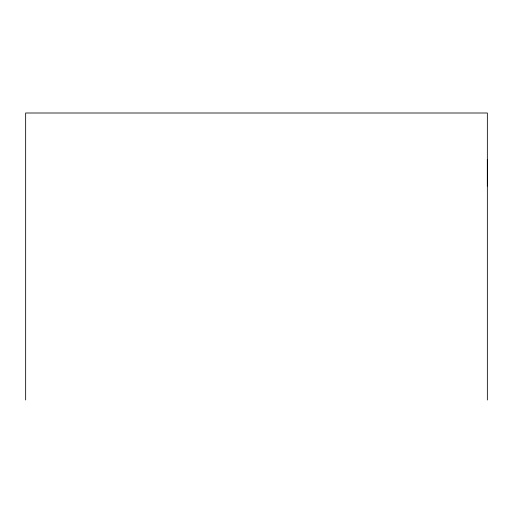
<?xml version="1.0" encoding="UTF-8"?>
<svg xmlns="http://www.w3.org/2000/svg" width="513" height="513" viewBox="0 0 513 513"><rect width="100%" height="100%" fill="white"/><g stroke="black" fill="none" stroke-linecap="round" stroke-linejoin="round"><path stroke-width="0.77" d="M487.35 186.014L487.35 159.569M487.35 399.999L487.35 113.001L25.65 113.001L25.65 399.999"/></g></svg>
